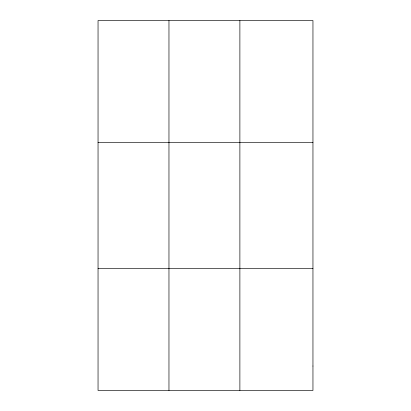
<?xml version="1.0" encoding="UTF-8"?>
<svg xmlns="http://www.w3.org/2000/svg" width="411" height="411" viewBox="0 0 411 411"><rect width="100%" height="100%" fill="white"/><g stroke="black" fill="none" stroke-linecap="round" stroke-linejoin="round"><path stroke-width="0.62" d="M168.962 20.55L168.962 390.45M239.885 20.55L239.885 390.45M98.044 142.617L312.956 142.617M98.044 268.383L312.956 268.383M312.956 366.037L312.956 390.45L98.044 390.45L98.044 20.55L312.956 20.55L312.956 366.037"/></g></svg>
